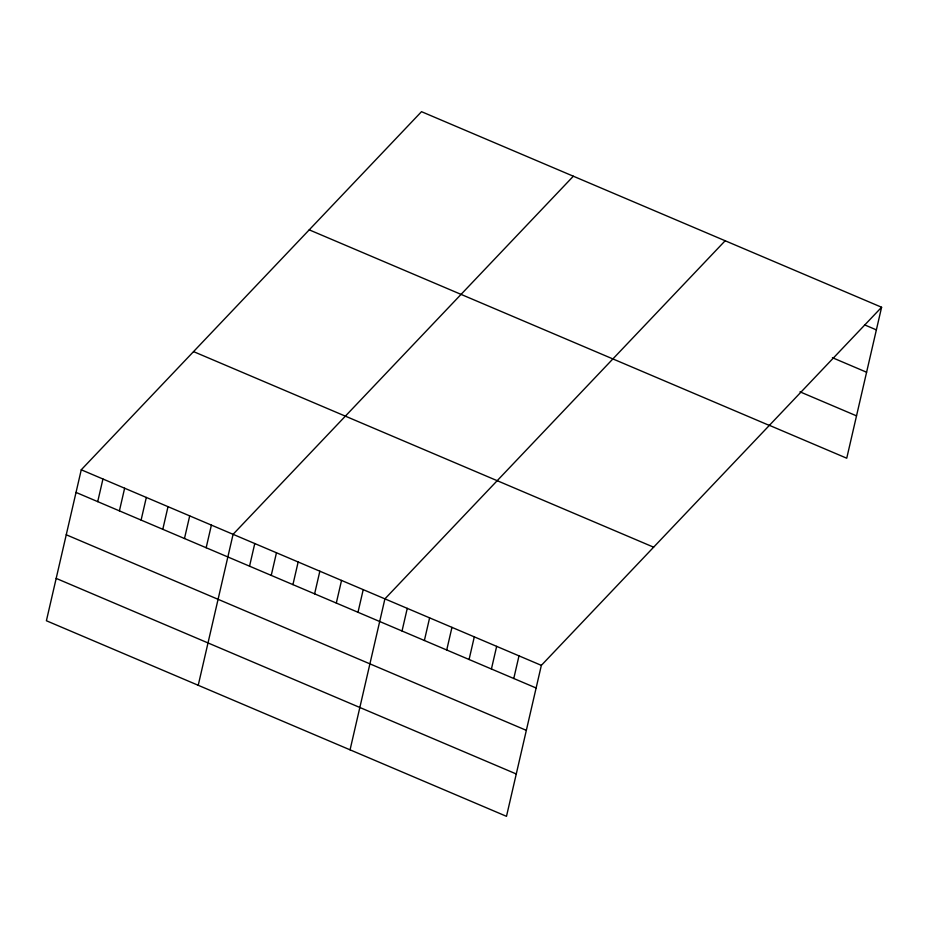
<?xml version="1.0" encoding="UTF-8"?>
<svg xmlns="http://www.w3.org/2000/svg" width="928" height="928" viewBox="0 0 928 928"><rect width="100%" height="100%" fill="white"/><g stroke="black" fill="none" stroke-linecap="round" stroke-linejoin="round"><path stroke-width="1.39" d="M81.258 469.788L46.4 620.751L506.491 816.327L541.349 665.364L881.6 307.249L421.509 111.673L81.258 469.788L541.349 665.364M97.718 501.63L102.95 478.999M119.41 510.852L124.63 488.221M141.102 520.074L146.322 497.443M162.794 529.296L168.014 506.665M184.475 538.518L189.706 515.887M206.167 547.74L211.398 525.109M198.232 685.293L233.079 534.319L573.342 176.216M249.551 566.173L254.771 543.541M271.243 575.395L276.463 552.763M292.935 584.617L298.155 561.985M314.615 593.839L319.847 571.207M336.307 603.061L341.539 580.429M357.999 612.271L363.219 589.64M350.065 749.836L384.911 598.862L725.174 240.746M402.033 630.994L407.264 608.362M424.386 640.494L429.606 617.862M446.728 649.994L451.959 627.363M469.081 659.495L474.301 636.863M491.422 668.995L496.654 646.364M513.776 678.496L518.996 655.864M881.6 307.249L846.742 458.212L769.184 425.244M864.548 324.846L876.38 329.881M832.416 357.698L866.601 372.232M799.994 391.836L856.521 415.86M309.221 229.842L769.312 425.418M193.534 351.608L653.625 547.184M76.026 492.42L536.117 687.996M66.248 534.772L526.338 730.348M56.179 578.399L516.27 773.975"/></g></svg>
